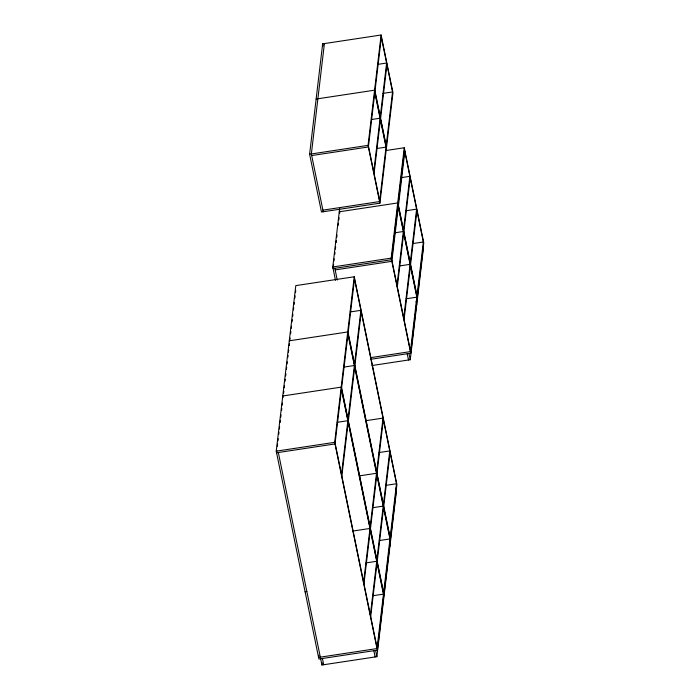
<?xml version="1.0" encoding="UTF-8"?>
<svg xmlns="http://www.w3.org/2000/svg" width="700" height="700" viewBox="0 0 700 700"><rect width="100%" height="100%" fill="white"/><g stroke="black" fill="none" stroke-linecap="round" stroke-linejoin="round"><path stroke-width="1.05" d="M309.61 154.219L322.656 43.846L381.098 35L392.963 92.803L379.916 203.175L321.475 212.021L309.61 154.219L368.051 145.373L381.098 35M276.238 451.168L295.803 285.618L354.244 276.771L396.909 484.619L377.344 650.178L318.902 659.024L276.238 451.168L334.679 442.321L354.244 276.771M324.406 43.584L311.36 153.947L323.234 211.759M276.824 450.608L276.57 452.778L335.011 443.931L354.576 278.373M277.331 446.285L277.594 444.115M277.97 440.869L278.233 438.707M278.74 434.376L278.994 432.215M279.379 428.969L279.632 426.808M280.149 422.476L280.402 420.315M280.787 417.069L281.041 414.899M281.558 410.576L281.811 408.406M282.196 405.16L282.45 402.999M283.596 393.26L283.859 391.099M284.244 387.852L284.498 385.691M285.005 381.36L285.259 379.199M285.644 375.953L285.906 373.783M286.414 369.46L286.668 367.29M287.053 364.044L287.306 361.882M287.822 357.551L288.076 355.39M288.461 352.144L288.715 349.983M289.231 345.651L289.485 343.49M289.87 340.244L290.124 338.074M290.631 333.751L290.894 331.581M291.27 328.335L291.533 326.174M292.04 321.842L292.294 319.681M292.679 316.435L292.933 314.274M293.449 309.942L293.703 307.781M294.088 304.535L294.341 302.374M294.858 298.043L295.111 295.881M295.496 292.635L295.75 290.465M335.501 280.332L332.754 266.971L339.658 208.539M333.594 264.25L333.086 268.581L391.527 259.735L404.574 149.362M333.979 261.004L334.233 258.842M334.749 254.511L335.002 252.35M335.387 249.104L335.641 246.934M336.158 242.611L336.411 240.441M336.796 237.195L337.05 235.034M338.205 225.295L338.459 223.134M338.844 219.888L339.098 217.718M339.868 211.234L339.605 213.395L339.281 211.785L397.723 202.939L417.244 298.034M381.43 36.61L368.384 146.974L311.692 155.558M373.748 171.929L380.091 118.221L371.534 119.516M380.266 116.742L386.61 63.035L378.053 64.33M374.071 173.539L380.424 119.822M380.599 118.352L386.942 64.636M318.832 655.253L318.57 657.414L377.02 648.567L396.585 483.017M341.504 474.416L347.856 420.7L337.155 422.319M348.031 419.23L354.375 365.514L343.683 367.132M354.55 364.044L360.894 310.336L350.201 311.955M341.836 476.017L348.18 422.31M348.355 420.84L354.707 367.124M354.882 365.654L361.226 311.938M395.797 488.005L396.436 491.129L376.871 656.688L321.939 665L322.192 662.839M392.63 91.201L379.592 201.565L322.901 210.149M370.344 359.336L410.716 353.22L391.195 258.125L404.241 147.761L386.181 150.491M404.898 150.972L391.86 261.336L335.169 269.92M396.996 285.224L403.349 231.507L394.791 232.803M403.524 230.037L409.868 176.33L401.31 177.625M397.329 286.825L403.672 233.118M403.848 231.648L410.2 177.931M363.624 582.181L369.976 528.465L352.861 531.055M370.151 526.995L376.495 473.279L359.38 475.869M376.67 471.809L383.014 418.092L365.908 420.683M363.956 583.782L370.3 530.066M370.475 528.596L376.828 474.889M377.002 473.41L383.346 419.703M403.734 318.054L410.086 264.338L399.385 265.956M410.261 262.868L416.605 209.151L405.912 210.77M404.066 319.655L410.419 265.947M410.585 264.469L416.938 210.761M370.361 615.003L376.714 561.295L366.012 562.914M376.889 559.825L383.233 506.109L372.54 507.727M383.408 504.639L389.76 450.923L379.059 452.541M370.694 616.613L377.046 562.896M377.213 561.426L383.565 507.71M383.74 506.24L390.084 452.532M408.581 359.257L408.494 359.993L407.216 353.754M423.43 241.246L410.392 351.619L370.816 357.604M410.716 353.22L423.762 242.856L404.241 147.761M375.209 656.215L375.121 656.95L373.835 650.702M372.067 365.514L410.244 359.73L423.29 249.366L422.861 247.284M316.129 99.032L374.579 90.186L386.444 147.989M382.918 93.397L392.543 91.936L381.342 37.345M377.466 148.418L386.024 147.123L374.815 92.522M412.65 243.6L423.342 241.981L404.819 151.707M332.754 266.971L391.195 258.125M406.131 298.786L416.824 297.168L398.291 206.885M289.284 340.804L347.725 331.957L390.39 539.805M385.796 485.371L396.498 483.752L354.489 279.108M379.277 540.558L389.97 538.939L347.97 334.294M305.095 591.762L306.854 591.491M372.759 595.744L383.451 594.125L341.442 389.48M374.99 91.053L386.199 145.653M398.466 205.415L416.999 295.697M416.132 301.42L416.771 304.544M368.471 146.239L379.68 200.83M391.947 260.601L410.48 350.884M368.051 145.373L379.916 203.175M408.966 353.483L410.244 359.73M322.656 43.846L323.094 45.99M334.836 268.31L337.251 280.061M348.136 332.824L390.145 537.469M389.489 544.233L389.918 546.315M341.618 388.01L383.626 592.646M383.871 594.991L341.197 387.135L282.756 395.981L283.089 397.591M382.97 599.419L383.399 601.501M335.099 443.196L377.108 647.832M334.679 442.321L377.344 650.178M375.594 650.44L376.871 656.688M322.411 658.49L323.689 664.738M278.32 452.506L320.329 657.151M320.652 658.753L321.939 665"/></g></svg>
